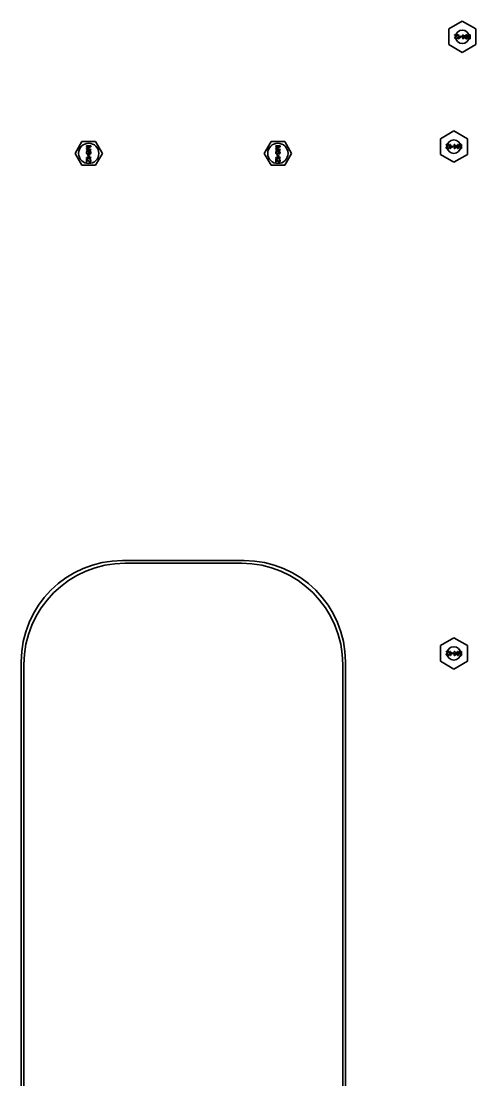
# Model space of a CAD drawing. Header units: millimetres. Extents: x 32496 to 166256, y 3504 to 23939.
# Drawn here: x 92428.1 to 92562.7, y 21314.8 to 21628.1 of the extents above; entities that cross this region are included whole.
import ezdxf

# ---------------------------------------------------------------- set-up
doc = ezdxf.new("R2010")
doc.units = ezdxf.units.MM
doc.layers.get('0').update_dxf_attribs({"lineweight": 35})

# ---------------------------------------------------------------- blocks, each defined once
blk = doc.blocks.new('8-1250')
at = {"linetype": 'Continuous'}
for p, q in [((-7408.23, -33134.48), (-7404.23, -33132.17)), ((-7404.23, -33132.17), (-7400.23, -33134.48)), ((-7408.23, -33134.48), (-7408.23, -33139.1)), ((-7400.23, -33139.1), (-7400.23, -33134.48)), ((-7404.23, -33141.41), (-7408.23, -33139.1)), ((-7406.5, -33136.32), (-7406.5, -33136.19)), ((-7406.5, -33136.19), (-7405.6, -33136.19)), ((-7405.8, -33136.32), (-7406.5, -33136.32)), ((-7406.48, -33136.95), (-7406.5, -33137.06)), ((-7406.5, -33137.11), (-7406.5, -33137.06)), ((-7406.5, -33137.11), (-7406.48, -33137.21)), ((-7406.43, -33136.88), (-7406.48, -33136.95)), ((-7406.48, -33137.21), (-7406.38, -33137.31)), ((-7405.8, -33136.32), (-7406.43, -33136.88)), ((-7406.38, -33137.31), (-7406.28, -33137.36)), ((-7406.35, -33137.06), (-7406.3, -33136.95)), ((-7406.35, -33137.06), (-7406.35, -33137.11)), ((-7406.3, -33137.18), (-7406.35, -33137.11)), ((-7406.3, -33136.95), (-7405.6, -33136.32)), ((-7406.23, -33137.24), (-7406.3, -33137.18)), ((-7406.28, -33137.36), (-7406.13, -33137.39)), ((-7406.1, -33137.26), (-7406.23, -33137.24)), ((-7406.03, -33137.39), (-7406.13, -33137.39)), ((-7406.1, -33137.26), (-7406, -33137.26)), ((-7406.03, -33137.39), (-7405.85, -33137.36)), ((-7405.88, -33137.24), (-7406, -33137.26)), ((-7405.8, -33137.18), (-7405.88, -33137.24)), ((-7405.85, -33137.36), (-7405.75, -33137.31)), ((-7405.75, -33137.11), (-7405.8, -33137.18)), ((-7405.75, -33137.11), (-7405.63, -33137.11)), ((-7405.75, -33137.31), (-7405.65, -33137.21)), ((-7405.65, -33137.21), (-7405.63, -33137.11)), ((-7405.6, -33136.19), (-7405.6, -33136.32)), ((-7405.4, -33137.39), (-7405.4, -33136.19)), ((-7405.4, -33136.19), (-7405.25, -33136.19)), ((-7405.25, -33137.39), (-7405.4, -33137.39)), ((-7405.25, -33136.19), (-7405.25, -33137.18)), ((-7405.1, -33137.01), (-7405.25, -33137.18)), ((-7405.25, -33137.39), (-7405.1, -33137.21)), ((-7405.1, -33137.01), (-7405.1, -33137.21)), ((-7404.88, -33136.62), (-7404.9, -33136.65)), ((-7404.9, -33136.65), (-7404.75, -33136.8)), ((-7404.75, -33136.8), (-7404.9, -33136.95)), ((-7404.9, -33136.95), (-7404.88, -33136.98)), ((-7404.75, -33136.75), (-7404.88, -33136.62)), ((-7404.88, -33136.98), (-7404.75, -33136.85)), ((-7404.75, -33136.75), (-7404.75, -33136.57)), ((-7404.75, -33136.57), (-7404.7, -33136.57)), ((-7404.75, -33137.03), (-7404.75, -33136.85)), ((-7404.7, -33137.03), (-7404.75, -33137.03)), ((-7404.7, -33136.57), (-7404.7, -33136.75)), ((-7404.58, -33136.62), (-7404.7, -33136.75)), ((-7404.7, -33136.8), (-7404.55, -33136.65)), ((-7404.55, -33136.95), (-7404.7, -33136.8)), ((-7404.7, -33136.85), (-7404.7, -33137.03)), ((-7404.7, -33136.85), (-7404.58, -33136.98)), ((-7404.55, -33136.65), (-7404.58, -33136.62)), ((-7404.58, -33136.98), (-7404.55, -33136.95)), ((-7404.35, -33136.7), (-7404.35, -33136.55)), ((-7404.35, -33136.55), (-7404.1, -33136.55)), ((-7404.1, -33136.7), (-7404.35, -33136.7)), ((-7400.23, -33139.1), (-7404.23, -33141.41)), ((-7404.1, -33136.55), (-7404.1, -33136.19)), ((-7404.1, -33136.19), (-7403.95, -33136.19)), ((-7404.1, -33137.39), (-7404.1, -33136.7)), ((-7403.95, -33137.39), (-7404.1, -33137.39)), ((-7403.95, -33136.19), (-7403.95, -33136.55)), ((-7403.95, -33136.55), (-7403.35, -33136.55)), ((-7403.95, -33136.7), (-7403.95, -33137.18)), ((-7403.95, -33137.39), (-7403.35, -33136.7)), ((-7403.53, -33136.7), (-7403.95, -33137.18)), ((-7403.53, -33136.7), (-7403.95, -33136.7)), ((-7403.35, -33136.55), (-7403.35, -33136.7)), ((-7403.15, -33137.39), (-7403.15, -33136.19)), ((-7403.15, -33136.19), (-7403, -33136.19)), ((-7402.93, -33137.39), (-7403.15, -33137.39)), ((-7403, -33136.19), (-7403, -33137.13)), ((-7402.65, -33136.19), (-7403, -33137.13)), ((-7402.93, -33137.39), (-7402.55, -33136.32)), ((-7402.65, -33136.19), (-7402.45, -33136.19)), ((-7402.55, -33136.32), (-7402.18, -33137.39)), ((-7402.1, -33137.13), (-7402.45, -33136.19)), ((-7401.95, -33137.39), (-7402.18, -33137.39)), ((-7402.1, -33137.13), (-7402.1, -33136.19)), ((-7402.1, -33136.19), (-7401.95, -33136.19)), ((-7401.95, -33136.19), (-7401.95, -33137.39)), ((-7410.73, -33166.98), (-7406.73, -33164.67)), ((-7410.73, -33166.98), (-7410.73, -33171.6)), ((-7406.73, -33164.67), (-7402.73, -33166.98)), ((-7402.73, -33171.6), (-7402.73, -33166.98)), ((-7518.87, -33171.29), (-7516.85, -33167.79)), ((-7512.81, -33167.79), (-7516.85, -33167.79)), ((-7515.48, -33169.25), (-7515.48, -33169.09)), ((-7515.48, -33169.09), (-7514.18, -33169.09)), ((-7514.45, -33169.25), (-7515.48, -33169.63)), ((-7514.45, -33169.25), (-7515.48, -33169.25)), ((-7515.48, -33169.85), (-7515.48, -33169.63)), ((-7515.48, -33169.85), (-7514.45, -33170.23)), ((-7515.48, -33170.39), (-7515.48, -33170.23)), ((-7515.48, -33170.23), (-7514.45, -33170.23)), ((-7514.18, -33170.39), (-7515.48, -33170.39)), ((-7515.34, -33169.74), (-7514.18, -33169.33)), ((-7514.18, -33170.15), (-7515.34, -33169.74)), ((-7514.18, -33169.09), (-7514.18, -33169.33)), ((-7514.18, -33170.15), (-7514.18, -33170.39)), ((-7512.81, -33167.79), (-7510.79, -33171.29)), ((-7462.87, -33171.29), (-7460.85, -33167.79)), ((-7456.81, -33167.79), (-7460.85, -33167.79)), ((-7459.48, -33169.25), (-7459.48, -33169.09)), ((-7459.48, -33169.09), (-7458.18, -33169.09)), ((-7458.45, -33169.25), (-7459.48, -33169.63)), ((-7458.45, -33169.25), (-7459.48, -33169.25)), ((-7459.48, -33169.85), (-7459.48, -33169.63)), ((-7459.48, -33169.85), (-7458.45, -33170.23)), ((-7459.48, -33170.39), (-7459.48, -33170.23)), ((-7459.48, -33170.23), (-7458.45, -33170.23)), ((-7458.18, -33170.39), (-7459.48, -33170.39)), ((-7459.34, -33169.74), (-7458.18, -33169.33)), ((-7458.18, -33170.15), (-7459.34, -33169.74)), ((-7458.18, -33169.09), (-7458.18, -33169.33)), ((-7458.18, -33170.15), (-7458.18, -33170.39)), ((-7456.81, -33167.79), (-7454.79, -33171.29)), ((-7409, -33168.82), (-7409, -33168.69)), ((-7409, -33168.69), (-7408.1, -33168.69)), ((-7408.3, -33168.82), (-7409, -33168.82)), ((-7408.98, -33169.45), (-7409, -33169.56)), ((-7409, -33169.61), (-7409, -33169.56)), ((-7409, -33169.61), (-7408.98, -33169.71)), ((-7408.93, -33169.38), (-7408.98, -33169.45)), ((-7408.98, -33169.71), (-7408.88, -33169.81)), ((-7408.3, -33168.82), (-7408.93, -33169.38)), ((-7408.88, -33169.81), (-7408.78, -33169.86)), ((-7408.85, -33169.56), (-7408.8, -33169.45)), ((-7408.85, -33169.56), (-7408.85, -33169.61)), ((-7408.8, -33169.68), (-7408.85, -33169.61)), ((-7408.8, -33169.45), (-7408.1, -33168.82)), ((-7408.73, -33169.74), (-7408.8, -33169.68)), ((-7408.78, -33169.86), (-7408.63, -33169.89)), ((-7408.6, -33169.76), (-7408.73, -33169.74)), ((-7408.53, -33169.89), (-7408.63, -33169.89)), ((-7408.6, -33169.76), (-7408.5, -33169.76)), ((-7408.53, -33169.89), (-7408.35, -33169.86)), ((-7408.38, -33169.74), (-7408.5, -33169.76)), ((-7408.3, -33169.68), (-7408.38, -33169.74)), ((-7408.35, -33169.86), (-7408.25, -33169.81)), ((-7408.25, -33169.61), (-7408.3, -33169.68)), ((-7408.25, -33169.61), (-7408.13, -33169.61)), ((-7408.25, -33169.81), (-7408.15, -33169.71)), ((-7408.15, -33169.71), (-7408.13, -33169.61)), ((-7408.1, -33168.69), (-7408.1, -33168.82)), ((-7407.9, -33169.89), (-7407.9, -33168.69)), ((-7407.9, -33168.69), (-7407.75, -33168.69)), ((-7407.75, -33169.89), (-7407.9, -33169.89)), ((-7407.75, -33168.69), (-7407.75, -33169.68)), ((-7407.6, -33169.51), (-7407.75, -33169.68)), ((-7407.75, -33169.89), (-7407.6, -33169.71)), ((-7407.6, -33169.51), (-7407.6, -33169.71)), ((-7407.38, -33169.12), (-7407.4, -33169.15)), ((-7407.4, -33169.15), (-7407.25, -33169.3)), ((-7407.25, -33169.3), (-7407.4, -33169.45)), ((-7407.4, -33169.45), (-7407.38, -33169.48)), ((-7407.25, -33169.25), (-7407.38, -33169.12)), ((-7407.38, -33169.48), (-7407.25, -33169.35)), ((-7407.25, -33169.25), (-7407.25, -33169.07)), ((-7407.25, -33169.07), (-7407.2, -33169.07)), ((-7407.25, -33169.53), (-7407.25, -33169.35)), ((-7407.2, -33169.53), (-7407.25, -33169.53)), ((-7407.2, -33169.07), (-7407.2, -33169.25)), ((-7407.08, -33169.12), (-7407.2, -33169.25)), ((-7407.2, -33169.3), (-7407.05, -33169.15)), ((-7407.05, -33169.45), (-7407.2, -33169.3)), ((-7407.2, -33169.35), (-7407.2, -33169.53)), ((-7407.2, -33169.35), (-7407.08, -33169.48)), ((-7407.05, -33169.15), (-7407.08, -33169.12)), ((-7407.08, -33169.48), (-7407.05, -33169.45)), ((-7406.85, -33169.2), (-7406.85, -33169.05)), ((-7406.85, -33169.05), (-7406.6, -33169.05)), ((-7406.6, -33169.2), (-7406.85, -33169.2)), ((-7406.6, -33169.05), (-7406.6, -33168.69)), ((-7406.6, -33168.69), (-7406.45, -33168.69)), ((-7406.6, -33169.89), (-7406.6, -33169.2)), ((-7406.45, -33169.89), (-7406.6, -33169.89)), ((-7406.45, -33168.69), (-7406.45, -33169.05)), ((-7406.45, -33169.05), (-7405.85, -33169.05)), ((-7406.45, -33169.2), (-7406.45, -33169.68)), ((-7406.45, -33169.89), (-7405.85, -33169.2)), ((-7406.03, -33169.2), (-7406.45, -33169.68)), ((-7406.03, -33169.2), (-7406.45, -33169.2)), ((-7405.85, -33169.05), (-7405.85, -33169.2)), ((-7405.65, -33169.89), (-7405.65, -33168.69)), ((-7405.65, -33168.69), (-7405.5, -33168.69)), ((-7405.43, -33169.89), (-7405.65, -33169.89)), ((-7405.5, -33168.69), (-7405.5, -33169.63)), ((-7405.15, -33168.69), (-7405.5, -33169.63)), ((-7405.43, -33169.89), (-7405.05, -33168.82)), ((-7405.15, -33168.69), (-7404.95, -33168.69)), ((-7405.05, -33168.82), (-7404.68, -33169.89)), ((-7404.6, -33169.63), (-7404.95, -33168.69)), ((-7404.45, -33169.89), (-7404.68, -33169.89)), ((-7404.6, -33169.63), (-7404.6, -33168.69)), ((-7404.6, -33168.69), (-7404.45, -33168.69)), ((-7404.45, -33168.69), (-7404.45, -33169.89)), ((-7516.85, -33174.79), (-7518.87, -33171.29)), ((-7515.45, -33170.9), (-7515.48, -33171.04)), ((-7515.48, -33171.17), (-7515.48, -33171.04)), ((-7515.48, -33171.17), (-7515.45, -33171.31)), ((-7515.48, -33172.72), (-7515.48, -33172.56)), ((-7515.48, -33172.56), (-7514.4, -33172.56)), ((-7514.18, -33172.72), (-7515.48, -33172.72)), ((-7515.48, -33173.91), (-7515.48, -33172.93)), ((-7515.48, -33172.93), (-7515.34, -33172.93)), ((-7515.37, -33170.77), (-7515.45, -33170.9)), ((-7515.45, -33171.31), (-7515.37, -33171.45)), ((-7515.26, -33170.69), (-7515.37, -33170.77)), ((-7515.37, -33171.45), (-7515.26, -33171.53)), ((-7515.34, -33171.01), (-7515.31, -33170.93)), ((-7515.34, -33171.01), (-7515.34, -33171.2)), ((-7515.31, -33171.28), (-7515.34, -33171.2)), ((-7514.65, -33173.69), (-7515.34, -33172.93)), ((-7515.34, -33173.15), (-7515.34, -33173.91)), ((-7515.34, -33173.15), (-7514.73, -33173.83)), ((-7515.31, -33170.93), (-7515.26, -33170.85)), ((-7515.26, -33171.36), (-7515.31, -33171.28)), ((-7515.12, -33170.63), (-7515.26, -33170.69)), ((-7515.26, -33170.85), (-7515.17, -33170.8)), ((-7515.17, -33171.42), (-7515.26, -33171.36)), ((-7515.26, -33171.53), (-7515.12, -33171.58)), ((-7515.17, -33170.8), (-7515.09, -33170.77)), ((-7515.09, -33171.45), (-7515.17, -33171.42)), ((-7514.92, -33170.61), (-7515.12, -33170.63)), ((-7514.98, -33171.58), (-7515.12, -33171.58)), ((-7515.01, -33170.77), (-7515.09, -33170.77)), ((-7515.09, -33171.45), (-7515.01, -33171.45)), ((-7515.06, -33172.01), (-7515.06, -33171.96)), ((-7515.06, -33171.96), (-7514.87, -33171.96)), ((-7514.87, -33172.01), (-7515.06, -33172.01)), ((-7515.01, -33170.77), (-7514.92, -33170.8)), ((-7514.92, -33171.42), (-7515.01, -33171.45)), ((-7514.98, -33171.8), (-7515.01, -33171.82)), ((-7515.01, -33171.82), (-7514.87, -33171.96)), ((-7514.87, -33172.01), (-7515.01, -33172.15)), ((-7515.01, -33172.15), (-7514.98, -33172.18)), ((-7514.98, -33171.58), (-7514.84, -33171.53)), ((-7514.81, -33171.96), (-7514.98, -33171.8)), ((-7514.98, -33172.18), (-7514.81, -33172.01)), ((-7514.92, -33170.61), (-7514.73, -33170.61)), ((-7514.92, -33170.8), (-7514.87, -33170.85)), ((-7514.87, -33171.36), (-7514.92, -33171.42)), ((-7514.87, -33170.85), (-7514.81, -33170.93)), ((-7514.81, -33171.28), (-7514.87, -33171.36)), ((-7514.84, -33171.53), (-7514.76, -33171.45)), ((-7514.81, -33170.93), (-7514.79, -33171.01)), ((-7514.79, -33171.2), (-7514.81, -33171.28)), ((-7514.65, -33171.8), (-7514.81, -33171.96)), ((-7514.81, -33172.01), (-7514.65, -33172.18)), ((-7514.68, -33170.9), (-7514.79, -33170.74)), ((-7514.73, -33170.74), (-7514.79, -33170.74)), ((-7514.79, -33171.2), (-7514.79, -33171.01)), ((-7514.76, -33171.45), (-7514.68, -33171.31)), ((-7514.76, -33171.96), (-7514.62, -33171.82)), ((-7514.76, -33171.96), (-7514.56, -33171.96)), ((-7514.62, -33172.15), (-7514.76, -33172.01)), ((-7514.56, -33172.01), (-7514.76, -33172.01)), ((-7514.54, -33170.63), (-7514.73, -33170.61)), ((-7514.73, -33170.74), (-7514.56, -33170.77)), ((-7514.65, -33171.04), (-7514.68, -33170.9)), ((-7514.68, -33171.31), (-7514.65, -33171.17)), ((-7514.65, -33171.04), (-7514.65, -33171.17)), ((-7514.62, -33171.82), (-7514.65, -33171.8)), ((-7514.65, -33172.18), (-7514.62, -33172.15)), ((-7514.54, -33173.75), (-7514.65, -33173.69)), ((-7514.59, -33172.39), (-7514.4, -33172.56)), ((-7514.59, -33172.39), (-7514.37, -33172.39)), ((-7514.56, -33170.77), (-7514.48, -33170.8)), ((-7514.56, -33171.96), (-7514.56, -33172.01)), ((-7514.4, -33170.69), (-7514.54, -33170.63)), ((-7514.48, -33170.8), (-7514.4, -33170.85)), ((-7514.4, -33171.34), (-7514.48, -33171.39)), ((-7514.48, -33171.53), (-7514.48, -33171.39)), ((-7514.48, -33171.53), (-7514.4, -33171.5)), ((-7514.48, -33173.1), (-7514.48, -33172.96)), ((-7514.37, -33172.99), (-7514.48, -33172.96)), ((-7514.48, -33173.1), (-7514.4, -33173.15)), ((-7514.4, -33173.69), (-7514.48, -33173.75)), ((-7514.29, -33170.77), (-7514.4, -33170.69)), ((-7514.4, -33170.85), (-7514.34, -33170.93)), ((-7514.34, -33171.26), (-7514.4, -33171.34)), ((-7514.4, -33171.5), (-7514.29, -33171.42)), ((-7514.4, -33173.15), (-7514.34, -33173.23)), ((-7514.34, -33173.61), (-7514.4, -33173.69)), ((-7514.18, -33172.56), (-7514.37, -33172.39)), ((-7514.26, -33173.1), (-7514.37, -33172.99)), ((-7514.34, -33170.93), (-7514.32, -33171.01)), ((-7514.32, -33171.17), (-7514.34, -33171.26)), ((-7514.34, -33173.23), (-7514.32, -33173.37)), ((-7514.32, -33173.48), (-7514.34, -33173.61)), ((-7514.32, -33171.17), (-7514.32, -33171.01)), ((-7514.32, -33173.48), (-7514.32, -33173.37)), ((-7514.21, -33170.9), (-7514.29, -33170.77)), ((-7514.29, -33171.42), (-7514.21, -33171.28)), ((-7514.21, -33173.21), (-7514.26, -33173.1)), ((-7514.26, -33173.77), (-7514.21, -33173.67)), ((-7514.18, -33171.04), (-7514.21, -33170.9)), ((-7514.21, -33171.28), (-7514.18, -33171.15)), ((-7514.18, -33173.4), (-7514.21, -33173.21)), ((-7514.21, -33173.67), (-7514.18, -33173.5)), ((-7514.18, -33171.04), (-7514.18, -33171.15)), ((-7514.18, -33172.56), (-7514.18, -33172.72)), ((-7514.18, -33173.4), (-7514.18, -33173.5)), ((-7510.79, -33171.29), (-7512.81, -33174.79)), ((-7460.85, -33174.79), (-7462.87, -33171.29)), ((-7459.45, -33170.9), (-7459.48, -33171.04)), ((-7459.48, -33171.17), (-7459.48, -33171.04)), ((-7459.48, -33171.17), (-7459.45, -33171.31)), ((-7459.48, -33172.72), (-7459.48, -33172.56)), ((-7459.48, -33172.56), (-7458.4, -33172.56)), ((-7458.18, -33172.72), (-7459.48, -33172.72)), ((-7459.48, -33173.91), (-7459.48, -33172.93)), ((-7459.48, -33172.93), (-7459.34, -33172.93)), ((-7459.37, -33170.77), (-7459.45, -33170.9)), ((-7459.45, -33171.31), (-7459.37, -33171.45)), ((-7459.26, -33170.69), (-7459.37, -33170.77)), ((-7459.37, -33171.45), (-7459.26, -33171.53)), ((-7459.34, -33171.01), (-7459.31, -33170.93)), ((-7459.34, -33171.01), (-7459.34, -33171.2)), ((-7459.31, -33171.28), (-7459.34, -33171.2)), ((-7458.65, -33173.69), (-7459.34, -33172.93)), ((-7459.34, -33173.15), (-7459.34, -33173.91)), ((-7459.34, -33173.15), (-7458.73, -33173.83)), ((-7459.31, -33170.93), (-7459.26, -33170.85)), ((-7459.26, -33171.36), (-7459.31, -33171.28)), ((-7459.12, -33170.63), (-7459.26, -33170.69)), ((-7459.26, -33170.85), (-7459.17, -33170.8)), ((-7459.17, -33171.42), (-7459.26, -33171.36)), ((-7459.26, -33171.53), (-7459.12, -33171.58)), ((-7459.17, -33170.8), (-7459.09, -33170.77)), ((-7459.09, -33171.45), (-7459.17, -33171.42)), ((-7458.92, -33170.61), (-7459.12, -33170.63)), ((-7458.98, -33171.58), (-7459.12, -33171.58)), ((-7459.01, -33170.77), (-7459.09, -33170.77)), ((-7459.09, -33171.45), (-7459.01, -33171.45)), ((-7459.06, -33172.01), (-7459.06, -33171.96)), ((-7459.06, -33171.96), (-7458.87, -33171.96)), ((-7458.87, -33172.01), (-7459.06, -33172.01)), ((-7459.01, -33170.77), (-7458.92, -33170.8)), ((-7458.92, -33171.42), (-7459.01, -33171.45)), ((-7458.98, -33171.8), (-7459.01, -33171.82)), ((-7459.01, -33171.82), (-7458.87, -33171.96)), ((-7458.87, -33172.01), (-7459.01, -33172.15)), ((-7459.01, -33172.15), (-7458.98, -33172.18)), ((-7458.98, -33171.58), (-7458.84, -33171.53)), ((-7458.81, -33171.96), (-7458.98, -33171.8)), ((-7458.98, -33172.18), (-7458.81, -33172.01)), ((-7458.92, -33170.61), (-7458.73, -33170.61)), ((-7458.92, -33170.8), (-7458.87, -33170.85)), ((-7458.87, -33171.36), (-7458.92, -33171.42)), ((-7458.87, -33170.85), (-7458.81, -33170.93)), ((-7458.81, -33171.28), (-7458.87, -33171.36)), ((-7458.84, -33171.53), (-7458.76, -33171.45)), ((-7458.81, -33170.93), (-7458.79, -33171.01)), ((-7458.79, -33171.2), (-7458.81, -33171.28)), ((-7458.65, -33171.8), (-7458.81, -33171.96)), ((-7458.81, -33172.01), (-7458.65, -33172.18)), ((-7458.68, -33170.9), (-7458.79, -33170.74)), ((-7458.73, -33170.74), (-7458.79, -33170.74)), ((-7458.79, -33171.2), (-7458.79, -33171.01)), ((-7458.76, -33171.45), (-7458.68, -33171.31)), ((-7458.76, -33171.96), (-7458.62, -33171.82)), ((-7458.76, -33171.96), (-7458.56, -33171.96)), ((-7458.62, -33172.15), (-7458.76, -33172.01)), ((-7458.56, -33172.01), (-7458.76, -33172.01)), ((-7458.54, -33170.63), (-7458.73, -33170.61)), ((-7458.73, -33170.74), (-7458.56, -33170.77)), ((-7458.65, -33171.04), (-7458.68, -33170.9)), ((-7458.68, -33171.31), (-7458.65, -33171.17)), ((-7458.65, -33171.04), (-7458.65, -33171.17)), ((-7458.62, -33171.82), (-7458.65, -33171.8)), ((-7458.65, -33172.18), (-7458.62, -33172.15)), ((-7458.54, -33173.75), (-7458.65, -33173.69)), ((-7458.59, -33172.39), (-7458.4, -33172.56)), ((-7458.59, -33172.39), (-7458.37, -33172.39)), ((-7458.56, -33170.77), (-7458.48, -33170.8)), ((-7458.56, -33171.96), (-7458.56, -33172.01)), ((-7458.4, -33170.69), (-7458.54, -33170.63)), ((-7458.48, -33170.8), (-7458.4, -33170.85)), ((-7458.4, -33171.34), (-7458.48, -33171.39)), ((-7458.48, -33171.53), (-7458.48, -33171.39)), ((-7458.48, -33171.53), (-7458.4, -33171.5)), ((-7458.48, -33173.1), (-7458.48, -33172.96)), ((-7458.37, -33172.99), (-7458.48, -33172.96)), ((-7458.48, -33173.1), (-7458.4, -33173.15)), ((-7458.4, -33173.69), (-7458.48, -33173.75)), ((-7458.29, -33170.77), (-7458.4, -33170.69)), ((-7458.4, -33170.85), (-7458.34, -33170.93)), ((-7458.34, -33171.26), (-7458.4, -33171.34)), ((-7458.4, -33171.5), (-7458.29, -33171.42)), ((-7458.4, -33173.15), (-7458.34, -33173.23)), ((-7458.34, -33173.61), (-7458.4, -33173.69)), ((-7458.18, -33172.56), (-7458.37, -33172.39)), ((-7458.26, -33173.1), (-7458.37, -33172.99)), ((-7458.34, -33170.93), (-7458.32, -33171.01)), ((-7458.32, -33171.17), (-7458.34, -33171.26)), ((-7458.34, -33173.23), (-7458.32, -33173.37)), ((-7458.32, -33173.48), (-7458.34, -33173.61)), ((-7458.32, -33171.17), (-7458.32, -33171.01)), ((-7458.32, -33173.48), (-7458.32, -33173.37)), ((-7458.21, -33170.9), (-7458.29, -33170.77)), ((-7458.29, -33171.42), (-7458.21, -33171.28)), ((-7458.21, -33173.21), (-7458.26, -33173.1)), ((-7458.26, -33173.77), (-7458.21, -33173.67)), ((-7458.18, -33171.04), (-7458.21, -33170.9)), ((-7458.21, -33171.28), (-7458.18, -33171.15)), ((-7458.18, -33173.4), (-7458.21, -33173.21)), ((-7458.21, -33173.67), (-7458.18, -33173.5)), ((-7458.18, -33171.04), (-7458.18, -33171.15)), ((-7458.18, -33172.56), (-7458.18, -33172.72)), ((-7458.18, -33173.4), (-7458.18, -33173.5)), ((-7454.79, -33171.29), (-7456.81, -33174.79)), ((-7406.73, -33173.91), (-7410.73, -33171.6)), ((-7402.73, -33171.6), (-7406.73, -33173.91)), ((-7516.85, -33174.79), (-7512.81, -33174.79)), ((-7515.34, -33173.91), (-7515.48, -33173.91)), ((-7514.73, -33173.83), (-7514.65, -33173.88)), ((-7514.65, -33173.88), (-7514.54, -33173.91)), ((-7514.54, -33173.75), (-7514.48, -33173.75)), ((-7514.48, -33173.91), (-7514.54, -33173.91)), ((-7514.48, -33173.91), (-7514.37, -33173.88)), ((-7514.37, -33173.88), (-7514.26, -33173.77)), ((-7460.85, -33174.79), (-7456.81, -33174.79)), ((-7459.34, -33173.91), (-7459.48, -33173.91)), ((-7458.73, -33173.83), (-7458.65, -33173.88)), ((-7458.65, -33173.88), (-7458.54, -33173.91)), ((-7458.54, -33173.75), (-7458.48, -33173.75)), ((-7458.48, -33173.91), (-7458.54, -33173.91)), ((-7458.48, -33173.91), (-7458.37, -33173.88)), ((-7458.37, -33173.88), (-7458.26, -33173.77)), ((-7468.83, -33291.79), (-7504.83, -33291.79)), ((-7504.03, -33292.59), (-7469.63, -33292.59)), ((-7410.73, -33316.98), (-7406.73, -33314.67)), ((-7406.73, -33314.67), (-7402.73, -33316.98)), ((-7410.73, -33316.98), (-7410.73, -33321.6)), ((-7402.73, -33321.6), (-7402.73, -33316.98)), ((-7409, -33318.82), (-7409, -33318.69)), ((-7409, -33318.69), (-7408.1, -33318.69)), ((-7408.3, -33318.82), (-7409, -33318.82)), ((-7408.98, -33319.45), (-7409, -33319.56)), ((-7409, -33319.61), (-7409, -33319.56)), ((-7409, -33319.61), (-7408.98, -33319.71)), ((-7408.93, -33319.38), (-7408.98, -33319.45)), ((-7408.98, -33319.71), (-7408.88, -33319.81)), ((-7408.3, -33318.82), (-7408.93, -33319.38)), ((-7408.88, -33319.81), (-7408.78, -33319.86)), ((-7408.85, -33319.56), (-7408.8, -33319.45)), ((-7408.85, -33319.56), (-7408.85, -33319.61)), ((-7408.8, -33319.68), (-7408.85, -33319.61)), ((-7408.8, -33319.45), (-7408.1, -33318.82)), ((-7408.73, -33319.74), (-7408.8, -33319.68)), ((-7408.78, -33319.86), (-7408.63, -33319.89)), ((-7408.6, -33319.76), (-7408.73, -33319.74)), ((-7408.53, -33319.89), (-7408.63, -33319.89)), ((-7408.6, -33319.76), (-7408.5, -33319.76)), ((-7408.53, -33319.89), (-7408.35, -33319.86)), ((-7408.38, -33319.74), (-7408.5, -33319.76)), ((-7408.3, -33319.68), (-7408.38, -33319.74)), ((-7408.35, -33319.86), (-7408.25, -33319.81)), ((-7408.25, -33319.61), (-7408.3, -33319.68)), ((-7408.25, -33319.61), (-7408.13, -33319.61)), ((-7408.25, -33319.81), (-7408.15, -33319.71)), ((-7408.15, -33319.71), (-7408.13, -33319.61)), ((-7408.1, -33318.69), (-7408.1, -33318.82)), ((-7407.9, -33319.89), (-7407.9, -33318.69)), ((-7407.9, -33318.69), (-7407.75, -33318.69)), ((-7407.75, -33319.89), (-7407.9, -33319.89)), ((-7407.75, -33318.69), (-7407.75, -33319.68)), ((-7407.6, -33319.51), (-7407.75, -33319.68)), ((-7407.75, -33319.89), (-7407.6, -33319.71)), ((-7407.6, -33319.51), (-7407.6, -33319.71)), ((-7407.38, -33319.12), (-7407.4, -33319.15)), ((-7407.4, -33319.15), (-7407.25, -33319.3)), ((-7407.25, -33319.3), (-7407.4, -33319.45)), ((-7407.4, -33319.45), (-7407.38, -33319.48)), ((-7407.25, -33319.25), (-7407.38, -33319.12)), ((-7407.38, -33319.48), (-7407.25, -33319.35)), ((-7407.25, -33319.25), (-7407.25, -33319.07)), ((-7407.25, -33319.07), (-7407.2, -33319.07)), ((-7407.25, -33319.53), (-7407.25, -33319.35)), ((-7407.2, -33319.53), (-7407.25, -33319.53)), ((-7407.2, -33319.07), (-7407.2, -33319.25)), ((-7407.08, -33319.12), (-7407.2, -33319.25)), ((-7407.2, -33319.3), (-7407.05, -33319.15)), ((-7407.05, -33319.45), (-7407.2, -33319.3)), ((-7407.2, -33319.35), (-7407.2, -33319.53)), ((-7407.2, -33319.35), (-7407.08, -33319.48)), ((-7407.05, -33319.15), (-7407.08, -33319.12)), ((-7407.08, -33319.48), (-7407.05, -33319.45)), ((-7406.85, -33319.2), (-7406.85, -33319.05)), ((-7406.85, -33319.05), (-7406.6, -33319.05)), ((-7406.6, -33319.2), (-7406.85, -33319.2)), ((-7406.6, -33319.05), (-7406.6, -33318.69)), ((-7406.6, -33318.69), (-7406.45, -33318.69)), ((-7406.6, -33319.89), (-7406.6, -33319.2)), ((-7406.45, -33319.89), (-7406.6, -33319.89)), ((-7406.45, -33318.69), (-7406.45, -33319.05)), ((-7406.45, -33319.05), (-7405.85, -33319.05)), ((-7406.45, -33319.2), (-7406.45, -33319.68)), ((-7406.45, -33319.89), (-7405.85, -33319.2)), ((-7406.03, -33319.2), (-7406.45, -33319.68)), ((-7406.03, -33319.2), (-7406.45, -33319.2)), ((-7405.85, -33319.05), (-7405.85, -33319.2)), ((-7405.65, -33319.89), (-7405.65, -33318.69)), ((-7405.65, -33318.69), (-7405.5, -33318.69)), ((-7405.43, -33319.89), (-7405.65, -33319.89)), ((-7405.5, -33318.69), (-7405.5, -33319.63)), ((-7405.15, -33318.69), (-7405.5, -33319.63)), ((-7405.43, -33319.89), (-7405.05, -33318.82)), ((-7405.15, -33318.69), (-7404.95, -33318.69)), ((-7405.05, -33318.82), (-7404.68, -33319.89)), ((-7404.6, -33319.63), (-7404.95, -33318.69)), ((-7404.45, -33319.89), (-7404.68, -33319.89)), ((-7404.6, -33319.63), (-7404.6, -33318.69)), ((-7404.6, -33318.69), (-7404.45, -33318.69)), ((-7404.45, -33318.69), (-7404.45, -33319.89)), ((-7534.83, -33321.79), (-7534.83, -33562.79)), ((-7534.03, -33561.99), (-7534.03, -33322.59)), ((-7439.63, -33322.59), (-7439.63, -33561.99)), ((-7438.83, -33562.79), (-7438.83, -33321.79)), ((-7406.73, -33323.91), (-7410.73, -33321.6)), ((-7402.73, -33321.6), (-7406.73, -33323.91))]:
    blk.add_line(p, q, dxfattribs=at)
for centre, radius in [((-7404.23, -33136.79), 2), ((-7406.73, -33169.29), 2), ((-7514.83, -33171.29), 3), ((-7458.83, -33171.29), 3), ((-7406.73, -33319.29), 2)]:
    blk.add_circle(centre, radius, dxfattribs=at)
for centre, start, end in [((-7504.83, -33321.79), 90, 180), ((-7504.03, -33322.59), 90, 180), ((-7469.63, -33322.59), 0, 90), ((-7468.83, -33321.79), 0, 90)]:
    blk.add_arc(centre, 30, start, end, dxfattribs=at)

msp = doc.modelspace()

# ---------------------------------------------------------------- block references
at = {"color": 6}
msp.add_blockref('8-1250', (99962.893, 54760.291), dxfattribs=at)

doc.saveas('drawing.dxf')
